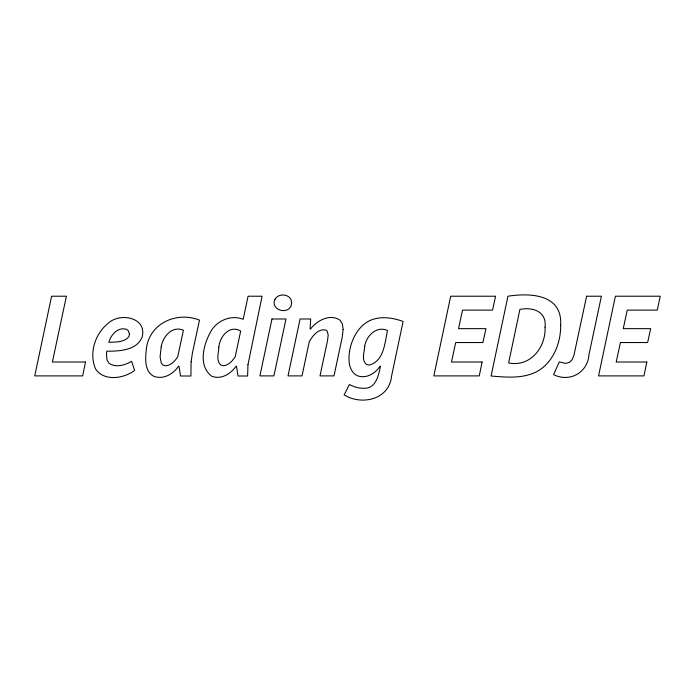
<?xml version="1.0" encoding="UTF-8"?>
<svg xmlns="http://www.w3.org/2000/svg" width="695" height="695" viewBox="0 0 695 695"><rect width="100%" height="100%" fill="white"/><g stroke="black" fill="none" stroke-linecap="round" stroke-linejoin="round"><path stroke-width="1.04" d="M191.099 361.904L190.925 376.012L180.57 376.012L178.971 366.222L178.519 366.222C173.263 374.127 163.273 379.887 153.777 376.273C144.908 371.764 145.229 359.88 146.15 351.366C147.514 324.365 175.609 310.708 199.465 320.126L192.402 353.138L191.099 361.904M343.121 329.456L342.209 337.31L334.008 375.899L320.013 375.899L327.519 340.611L328.205 335.033L327.18 331.107L325.729 330.038C318.206 328.518 312.672 335.781 309.31 341.523L302.021 375.899L288.025 375.899L300.092 318.988L310.674 318.988L310.109 329.004L310.561 329.004C316.955 320.404 330.151 313.436 340.046 320.178L342.348 323.896L343.121 329.456M106.465 353.651L107.021 360.106L109.028 363.268C115.83 368.072 125.048 365.144 131.624 361.331L134.578 370.435C123.832 378.584 104.293 381.677 95.667 369.115C88.76 353.659 94.868 333.965 107.899 323.549C119.471 312.151 147.218 317.155 142.18 336.91C136.846 350.61 119.192 351.21 106.804 351.201L106.465 353.651M247.959 364.745L247.611 376.012L238.055 376.012L236.456 366.222L236.005 366.222C230.836 373.893 221.106 379.922 211.775 376.238C197.397 365.527 203.731 343.287 211.584 330.195C218.161 320.004 231.713 314.653 243.172 319.326L248.072 296.218L262.067 296.218L247.959 364.745M349.55 351.357C348.282 359.932 348.447 370.965 357.134 375.656C365.952 379.105 375.231 373.641 380 366.222L380.452 366.222C378.706 375.144 375.978 388.418 364.406 388.305A28.104 28.104 0 0 1 351.766 385.638L349.377 384.552L344.138 394.908C361.982 405.845 389.452 399.486 391.606 375.899L403.109 321.49C390.355 316.651 374.301 315.2 363.337 324.834C355.649 331.637 351.244 341.358 349.55 351.357M560.648 325.13C561.021 345.789 550.501 368.628 529.286 374.648C516.872 378.341 503.797 377.081 491.096 376.012L507.941 296.218C530.276 292.751 562.568 294.081 560.648 325.13M218.873 346.987C218.751 352.834 215.537 360.748 221.062 365.17L223.477 365.77C228.724 365.196 232.46 360.931 235.205 356.778L240.67 331.055C229.585 324.487 219.716 336.571 218.873 346.987M161.214 346.814L160.076 356.778L161.275 363.094L162.969 365.101L165.653 365.77C171.118 365.44 174.94 361.061 177.72 356.778L183.411 330.255C172.317 325.295 162.76 336.667 161.214 346.814M364.693 346.249C364.519 352.07 360.922 360.236 366.691 364.545L368.958 365.084C384.127 361.513 384.778 342.687 387.515 330.481C376.525 325.547 366.378 335.815 364.693 346.249M545.054 327.18C546.001 347.509 530.103 367.429 508.627 362.92L519.895 309.423C532.683 306.79 546.861 311.351 545.054 327.18M274.864 299.493C270.485 309.57 286.653 315.026 291.023 306.078L291.665 302.82L291.023 299.493C287.895 293.568 277.922 293.446 274.864 299.493M129.461 334.008L128.949 336.554C124.362 342.531 115.657 341.957 108.854 342.322C110.87 334.773 117.733 326.893 126.273 329.213L128.201 330.542L129.461 334.008M85.52 362.017L82.67 375.899L34.75 375.899L51.595 296.218L66.399 296.218L52.394 362.017L85.52 362.017M482.104 362.017L479.263 375.899L433.836 375.899L450.69 296.218L495.535 296.218L492.581 310.109L462.522 310.109L458.544 328.657L485.979 328.657L482.903 342.548L455.694 342.548L451.481 362.017L482.104 362.017M646.819 362.017L643.97 375.899L598.551 375.899L615.396 296.218L660.25 296.218L657.288 310.109L627.238 310.109L623.259 328.657L650.685 328.657L647.618 342.548L620.409 342.548L616.196 362.017L646.819 362.017M586.597 296.218L573.853 355.692L572.089 359.741L569.414 362.408L565.426 363.381L559.284 361.904L553.594 374.648C569.7 382.65 587.718 372.815 588.995 354.502L601.401 296.218L586.597 296.218M271.971 318.988L259.904 375.899L273.908 375.899L285.975 318.988L271.971 318.988"/></g></svg>
